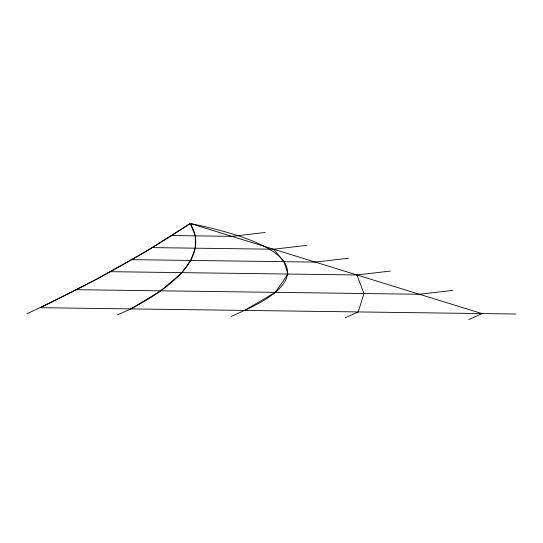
<?xml version="1.0" encoding="UTF-8"?>
<svg xmlns="http://www.w3.org/2000/svg" width="543" height="543" viewBox="0 0 543 543"><rect width="100%" height="100%" fill="white"/><g stroke="black" fill="none" stroke-linecap="round" stroke-linejoin="round"><path stroke-width="0.81" d="M27.15 313.637C83.568 287.566 138.485 257.925 190.267 223.485L481.967 313.576L468.779 319.515M117.682 314.845L130.863 308.899L160.701 290.824L182.027 272.634L190.736 260.436L195.317 248.185L195.317 235.866L190.267 223.485L145.721 251.552L95.724 279.631L40.331 307.698L515.85 314.024M231.372 316.359L244.554 310.413L275.41 292.351L287.96 274.045L283.969 261.678L273.611 249.223L152.366 247.608M345.056 317.872L358.244 311.926L363.953 293.532L356.955 274.962L110.426 271.683M265.222 232.472L231.942 236.354L171.826 235.553M273.611 249.223L306.897 245.341M348.565 258.21L315.279 262.093L131.908 259.656M356.955 274.962L390.234 271.079M452.74 290.383L419.461 294.265L76.549 289.704M130.863 308.899A1311.488 205.159 -2.8 0 0 190.267 223.485A643.014 100.591 -2.8 0 1 244.554 310.413"/></g></svg>
